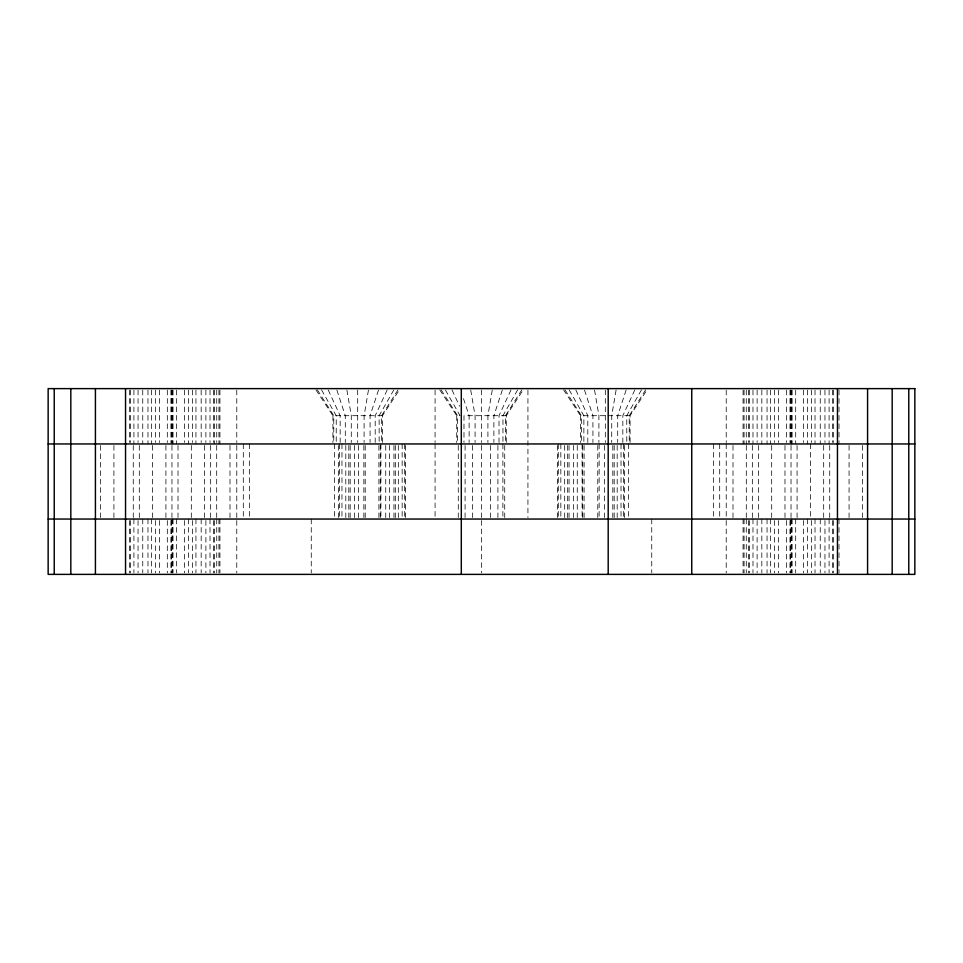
<?xml version="1.0" encoding="UTF-8"?>
<svg xmlns="http://www.w3.org/2000/svg" width="963" height="963" viewBox="0 0 963 963"><rect width="100%" height="100%" fill="white"/><g stroke="black" fill="none" stroke-linecap="round" stroke-linejoin="round"><path stroke-width="0.72" stroke-dasharray="4.82 3.61" d="M368.456 390.039L364.098 415.703L364.098 442.474M492.274 390.039L487.916 415.703L487.916 442.474M616.091 390.039L611.722 415.703L611.722 442.474M378.507 390.039L370.069 415.703L370.069 442.474M502.313 390.039L493.887 415.703L493.887 442.474M626.131 390.039L617.704 415.703L617.704 442.474M387.162 389.967L375.197 415.703L375.197 442.474M510.968 389.967L499.015 415.703L499.015 442.474M634.786 389.967L622.832 415.703L622.832 442.474M393.819 389.907L379.133 415.703L379.133 442.474M517.637 389.907L502.951 415.703L502.951 442.474M641.454 389.907L626.769 415.703L626.769 442.474M398.02 389.846L381.613 415.703L381.613 442.474M521.838 389.846L505.431 415.703L505.431 442.474M645.655 389.846L629.236 415.703L629.236 442.474M382.455 442.474L382.455 415.703L399.452 389.846M506.273 442.474L506.273 415.703L523.258 389.846M630.079 442.474L630.079 415.703L647.076 389.846M315.924 389.846L332.921 415.703L382.455 415.703M439.742 389.846L456.727 415.703L460.049 415.703L445.363 389.907M506.273 415.703L463.985 415.703L463.985 442.474M563.548 389.846L580.545 415.703L605.318 415.703M607.882 415.703L630.079 415.703M564.98 389.846L581.387 415.703L581.387 442.474M441.162 389.846L457.569 415.703L457.569 442.474M317.345 389.846L333.764 415.703L333.764 442.474M569.181 389.907L583.867 415.703L583.867 442.474M321.546 389.907L336.231 415.703L336.231 442.474M575.838 389.967L587.803 415.703L587.803 442.474M452.032 389.967L459.58 406.23M328.214 389.967L340.168 415.703L340.168 442.474M584.493 390.039L592.931 415.703L592.931 442.474M463.492 398.598L469.113 415.703L469.113 442.474M336.869 390.039L345.296 415.703L345.296 442.474M594.544 390.039L598.902 415.703L598.902 442.474M470.726 390.039L475.084 415.703L475.084 442.474M346.909 390.039L351.278 415.703L351.278 442.474M862.367 445.46L862.367 517.54M849.065 445.46L849.065 517.54M839.014 390.111L839.014 443.955M839.014 519.045L839.014 572.889M833.597 390.111L833.597 442.462M833.597 520.538L833.597 572.889M832.598 390.111L832.598 442.462M832.598 520.538L832.598 572.889M829.721 445.46L829.721 517.54M829.095 390.111L829.095 443.955M829.095 519.045L829.107 572.889M824.954 390.111L824.966 442.462M824.966 520.538L824.954 572.889M823.678 445.46L823.678 517.54M820.247 390.111L820.247 443.955M820.247 519.045L820.247 572.889M815.023 390.111L815.023 443.955M815.023 519.045L815.023 572.889M811.436 390.111L811.436 442.462M811.436 520.538L811.436 572.889M810.377 443.955L810.377 517.54M807.524 390.111L807.524 443.955M807.524 519.045L807.524 572.889M803.563 390.111L803.563 442.462M803.563 520.538L803.563 572.889M797.075 445.46L797.075 517.54M795.691 390.111L795.691 443.955M795.691 519.045L795.691 572.889M792.116 390.111L792.116 443.955M792.116 519.045L792.116 572.889M791.574 390.111L791.574 443.955M791.574 519.045L791.574 572.889M791.032 390.111L791.044 443.955M791.032 445.46L791.032 517.54M791.044 519.045L791.032 572.889M790.515 390.111L790.515 442.462M790.515 520.538L790.515 572.889M789.973 390.111L789.973 442.462M789.973 520.538L789.973 572.889M786.398 390.111L786.398 442.462M786.398 520.538L786.398 572.889M784.989 445.46L784.989 517.54M778.513 390.111L778.513 442.462M778.513 520.538L778.513 572.889M774.541 390.111L774.541 442.462M774.541 520.538L774.541 572.889M771.688 445.46L771.688 517.54M770.629 390.111L770.629 443.955M770.629 519.045L770.629 572.889M767.054 390.111L767.054 443.955M767.054 519.045L767.054 572.889M761.829 390.111L761.829 443.955M761.829 519.045L761.829 572.889M758.387 445.46L758.387 517.54M757.111 390.111L757.123 442.462M757.123 520.538L757.111 572.889M752.982 390.111L752.982 443.955M752.982 519.045L752.982 572.889M752.344 445.46L752.344 517.54M749.479 390.111L749.491 442.462M749.491 520.538L749.479 572.889M748.48 390.111L748.492 442.462M748.48 520.538L748.492 572.889M746.277 390.111L746.277 443.955M746.301 445.46L746.301 517.54M746.277 519.045L746.277 572.889M744.062 390.111L744.062 443.955M744.062 519.045L744.062 572.889M743.063 390.111L743.063 443.955M743.063 519.045L743.063 572.889M732.999 445.46L732.999 517.54M726.222 390.111L726.222 442.462M726.222 443.955L726.222 517.54M726.222 520.538L726.222 572.889M719.698 443.955L719.698 517.54M713.643 443.955L713.643 517.54M651.746 519.045L651.746 572.889M628.526 443.955L628.526 517.54M624.433 445.46L624.433 517.54M623.579 443.955L623.579 517.54M621.027 443.955L621.027 517.54M617.187 445.46L617.187 517.54M614.189 445.46L614.189 517.54M612.817 445.46L612.817 517.54M605.318 390.039L605.318 442.474M604.62 445.46L604.62 517.54M599.142 443.955L599.142 517.54M597.77 445.46L597.77 517.54M584.096 445.46L584.096 517.54M582.723 445.46L582.723 517.54M582.097 443.955L582.097 517.54M580.545 415.703L580.545 442.474M577.258 445.46L577.258 517.54M573.418 445.46L573.418 517.54M569.049 445.46L569.049 517.54M567.676 445.46L567.676 517.54M564.679 445.46L564.679 517.54M560.839 443.955L560.839 517.54M558.287 443.955L558.287 517.54M557.445 445.46L557.445 517.54M527.929 390.111L527.929 517.54M504.72 445.46L504.72 517.54M502.891 443.955L502.891 517.54M497.919 445.46L497.919 517.54M490.54 445.46L490.54 517.54M481.5 390.039L481.5 442.474M481.5 445.46L481.5 517.54M481.5 520.538L481.5 572.889M472.46 445.46L472.46 517.54M465.081 445.46L465.081 517.54M458.28 445.46L458.28 517.54M456.727 415.703L456.727 442.474M435.071 390.111L435.071 442.462M435.071 443.955L435.071 517.54M405.555 445.46L405.555 517.54M404.701 443.955L404.701 517.54M402.161 443.955L402.161 517.54M398.321 445.46L398.321 517.54M395.312 445.46L395.312 517.54M393.951 445.46L393.951 517.54M389.582 445.46L389.582 517.54M385.742 445.46L385.742 517.54M380.903 443.955L380.903 517.54M380.265 445.46L380.265 517.54M378.904 445.46L378.904 517.54M365.218 445.46L365.218 517.54M363.858 445.46L363.858 517.54M358.38 445.46L358.38 517.54M357.682 390.039L357.682 442.474M354.54 445.46L354.54 517.54M350.171 445.46L350.171 517.54M348.811 445.46L348.811 517.54M345.801 445.46L345.801 517.54M341.961 443.955L341.961 517.54M339.421 443.955L339.421 517.54M338.567 445.46L338.567 517.54M334.474 443.955L334.474 517.54M332.921 415.703L332.921 442.474M311.254 519.045L311.254 572.889M249.345 443.955L249.345 517.54M243.302 443.955L243.302 517.54M236.778 390.111L236.778 442.462M236.778 445.46L236.778 517.54M236.778 520.538L236.778 572.889M230.001 445.46L230.001 517.54M219.937 390.111L219.937 443.955M219.937 519.045L219.937 572.889M218.938 390.111L218.938 443.955M218.938 519.045L218.938 572.889M216.735 390.111L216.735 442.462M216.699 445.46L216.699 517.54M216.735 519.045L216.735 572.889M214.52 390.111L214.532 443.955M214.52 520.538L214.532 572.889M213.533 390.111L213.521 442.462M213.533 520.538L213.521 572.889M210.656 445.46L210.656 517.54M210.03 390.111L210.018 442.462M210.018 519.045L210.03 572.889M205.889 390.111L205.889 442.462M205.889 520.538L205.889 572.889M204.613 445.46L204.613 517.54M201.171 390.111L201.183 442.462M201.183 519.045L201.171 572.889M195.946 390.111L195.946 443.955M195.946 519.045L195.946 572.889M192.371 390.111L192.371 442.462M192.371 520.538L192.371 572.889M191.312 445.46L191.312 517.54M188.459 390.111L188.459 443.955M188.459 519.045L188.459 572.889M184.499 390.111L184.499 442.462M184.499 520.538L184.499 572.889M178.011 445.46L178.011 517.54M176.614 390.111L176.614 443.955M176.614 519.045L176.614 572.889M173.039 390.111L173.039 443.955M173.039 519.045L173.039 572.889M172.509 390.111L172.509 443.955M172.509 519.045L172.509 572.889M171.968 390.111L171.968 443.955M171.956 445.46L171.956 517.54M171.968 519.045L171.968 572.889M171.438 390.111L171.438 442.462M171.438 520.538L171.438 572.889M170.908 390.111L170.908 442.462M170.908 520.538L170.908 572.889M167.321 390.111L167.321 442.462M167.321 520.538L167.321 572.889M165.913 445.46L165.913 517.54M159.437 390.111L159.437 442.462M159.437 520.538L159.437 572.889M155.476 390.111L155.476 442.462M155.476 520.538L155.476 572.889M152.611 445.46L152.611 517.54M151.564 390.111L151.564 443.955M151.564 519.045L151.564 572.889M147.977 390.111L147.977 443.955M147.977 519.045L147.977 572.889M142.753 390.111L142.753 443.955M142.753 519.045L142.753 572.889M139.31 445.46L139.31 517.54M138.046 390.111L138.046 442.462M138.046 520.538L138.046 572.889M133.917 390.111L133.905 443.955M133.905 519.045L133.917 572.889M133.267 445.46L133.267 517.54M130.414 390.111L130.414 442.462M130.414 520.538L130.414 572.889M129.403 390.111L129.415 442.462M129.403 520.538L129.415 572.889M113.923 445.46L113.923 517.54M100.621 445.46L100.621 517.54"/><path stroke-width="1.44" d="M48.15 443.955L914.85 443.955M48.15 519.045L914.85 519.045M908.771 388.619L908.771 574.381M892.183 388.619L892.183 574.381M867.579 388.619L867.579 574.381M837.461 388.619L837.461 574.381M691.747 388.619L691.747 574.381M608.195 388.619L608.195 574.381M461.301 388.619L461.301 574.381M125.539 388.619L125.539 574.381M95.421 388.619L95.421 574.381M70.817 388.619L70.817 574.381M54.229 388.619L54.229 574.381M914.85 388.619L48.15 388.619L48.15 574.381L914.85 574.381L914.85 388.619"/></g></svg>
